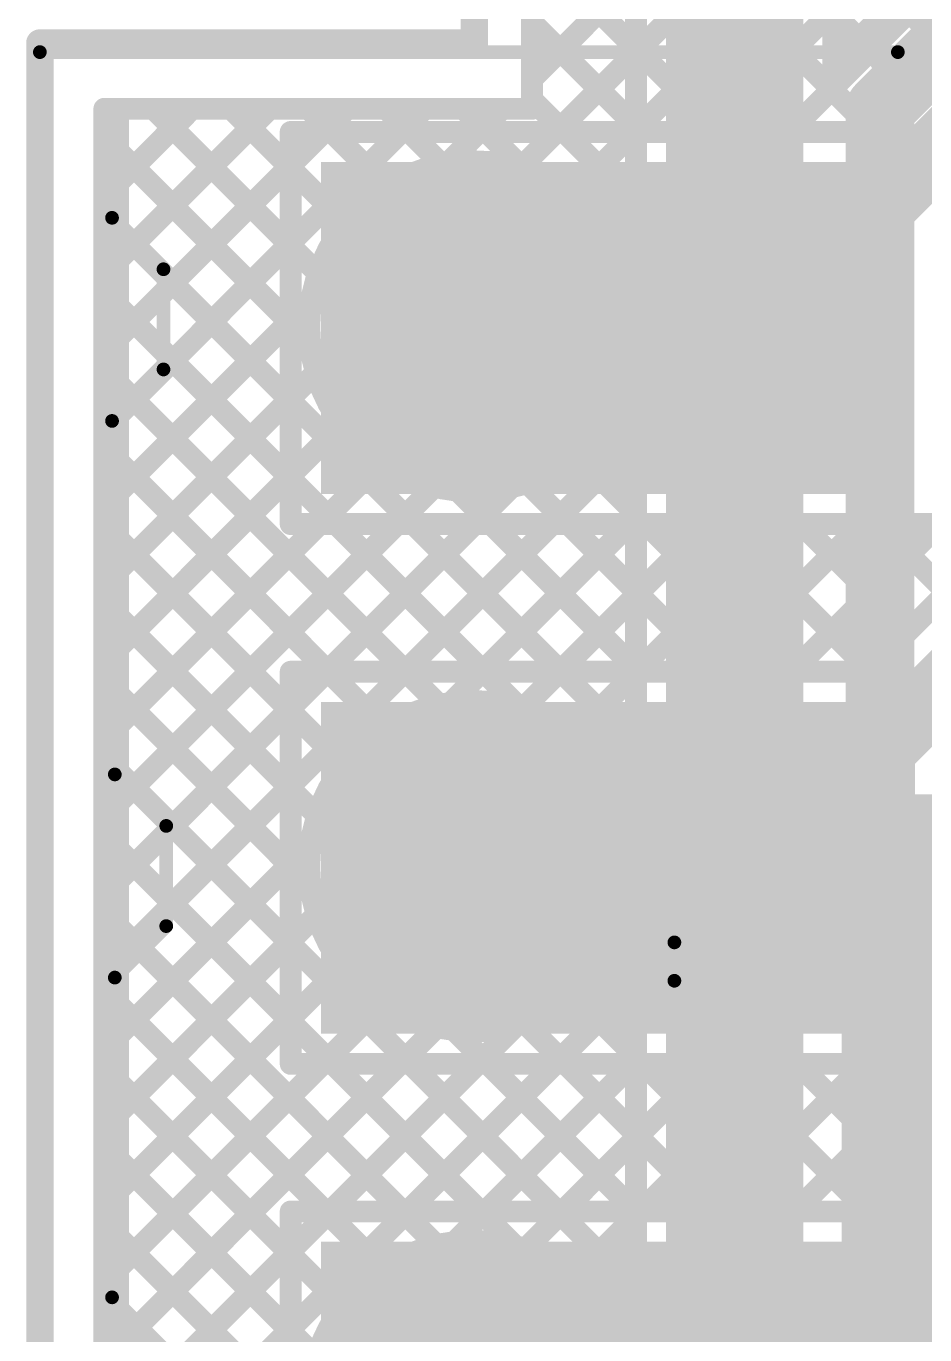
# Model space of a CAD drawing. Header units: millimetres. Extents: x 0.84 to 3.69, y 1.83 to 3.72.
# Drawn here: x 0.8375 to 1.1654, y 2.9399 to 3.4171 of the extents above; entities that cross this region are included whole.
import ezdxf

# ---------------------------------------------------------------- set-up
doc = ezdxf.new("R2010")
doc.units = ezdxf.units.MM
doc.header["$MEASUREMENT"] = 0
for name, color, linetype in [('BottomLayer', 5, 'Continuous'), ('BottomOverlay', 54, 'Continuous'), ('BottomPaste', 16, 'Continuous'), ('BottomSolder', 6, 'Continuous'), ('Mechanical2', 216, 'Continuous'), ('MultiLayer', 9, 'Continuous'), ('PadHoleLayer', 156, 'Continuous'), ('TopLayer', 1, 'Continuous'), ('TopOverlay', 2, 'Continuous'), ('TopSolder', 216, 'Continuous')]:
    doc.layers.add(name, color=color, linetype=linetype)

# ---------------------------------------------------------------- blocks, each defined once
blk = doc.blocks.new('WJ126V_5_0_6P_56')
at = {"layer": 'BottomLayer', "const_width": 0.04921}
for points in [[(-0.51673, 0, 1), (-0.46752, 0, 1)], [(-0.31988, 0, 1), (-0.27067, 0, 1)], [(-0.12303, 0, 1), (-0.07382, 0, 1)]]:
    blk.add_lwpolyline(points, format="xyb", close=True, dxfattribs=at)
at = {"layer": 'BottomSolder', "const_width": 0.05321}
for points in [[(-0.51873, 0, 1), (-0.46552, 0, 1)], [(-0.32188, 0, 1), (-0.26867, 0, 1)], [(-0.12503, 0, 1), (-0.07182, 0, 1)]]:
    blk.add_lwpolyline(points, format="xyb", close=True, dxfattribs=at)
at = {"layer": 'MultiLayer', "const_width": 0.04921}
for points in [[(-0.51673, 0, 1), (-0.46752, 0, 1)], [(-0.31988, 0, 1), (-0.27067, 0, 1)], [(-0.12303, 0, 1), (-0.07382, 0, 1)]]:
    blk.add_lwpolyline(points, format="xyb", close=True, dxfattribs=at)
at = {"layer": 'PadHoleLayer', "const_width": 0.02559}
for points in [[(-0.50492, 0, 1), (-0.47933, 0, 1)], [(-0.30807, 0, 1), (-0.28248, 0, 1)]]:
    blk.add_lwpolyline(points, format="xyb", close=True, dxfattribs=at)
at = {"layer": 'TopLayer', "const_width": 0.04921}
for points in [[(-0.51673, 0, 1), (-0.46752, 0, 1)], [(-0.31988, 0, 1), (-0.27067, 0, 1)], [(-0.12303, 0, 1), (-0.07382, 0, 1)]]:
    blk.add_lwpolyline(points, format="xyb", close=True, dxfattribs=at)
at = {"layer": 'TopOverlay', "const_width": 0.005}
for points in [[(-0.59217, 0.15454), (0, 0.15454)], [(-0.59217, -0.15854), (-0.59217, 0.15454)], [(-0.53175, -0.1322), (-0.51298, -0.11343)], [(-0.47644, -0.11343), (-0.51298, -0.11343)], [(-0.45767, -0.1322), (-0.47644, -0.11343)], [(-0.32875, -0.1312), (-0.30998, -0.11243)], [(-0.27344, -0.11243), (-0.30998, -0.11243)], [(-0.25467, -0.1312), (-0.27344, -0.11243)], [(-0.13805, -0.1322), (-0.11928, -0.11343)], [(-0.59217, -0.15854), (0, -0.15854)]]:
    blk.add_lwpolyline(points, dxfattribs=at)
at = {"layer": 'TopOverlay', "const_width": 0.0025}
for points in [[(-0.59342, 0.15454, 1), (-0.59092, 0.15454, 1)], [(-0.59342, 0.15454, 1), (-0.59092, 0.15454, 1)], [(-0.51423, -0.11343, 1), (-0.51173, -0.11343, 1)], [(-0.51423, -0.11343, 1), (-0.51173, -0.11343, 1)], [(-0.47769, -0.11343, 1), (-0.47519, -0.11343, 1)], [(-0.47769, -0.11343, 1), (-0.47519, -0.11343, 1)], [(-0.31123, -0.11243, 1), (-0.30873, -0.11243, 1)], [(-0.31123, -0.11243, 1), (-0.30873, -0.11243, 1)], [(-0.27469, -0.11243, 1), (-0.27219, -0.11243, 1)], [(-0.27469, -0.11243, 1), (-0.27219, -0.11243, 1)], [(-0.33, -0.1312, 1), (-0.3275, -0.1312, 1)], [(-0.25592, -0.1312, 1), (-0.25342, -0.1312, 1)], [(-0.533, -0.1322, 1), (-0.5305, -0.1322, 1)], [(-0.45892, -0.1322, 1), (-0.45642, -0.1322, 1)], [(-0.1393, -0.1322, 1), (-0.1368, -0.1322, 1)], [(-0.59342, -0.15854, 1), (-0.59092, -0.15854, 1)], [(-0.59342, -0.15854, 1), (-0.59092, -0.15854, 1)]]:
    blk.add_lwpolyline(points, format="xyb", close=True, dxfattribs=at)
at = {"layer": 'TopSolder', "const_width": 0.05321}
for points in [[(-0.51873, 0, 1), (-0.46552, 0, 1)], [(-0.32188, 0, 1), (-0.26867, 0, 1)], [(-0.12503, 0, 1), (-0.07182, 0, 1)]]:
    blk.add_lwpolyline(points, format="xyb", close=True, dxfattribs=at)
blk = doc.blocks.new('VS_12CWQ06FNTR_M3_B_59')
at = {"layer": 'BottomLayer'}
for points in [[(-0.1237, 0.11545), (-0.0637, 0.11545), (-0.1237, 0.20522), (-0.0637, 0.20522)], [(0.0637, 0.11545), (0.1237, 0.11545), (0.0637, 0.20522), (0.1237, 0.20522)], [(-0.13661, -0.28297), (0.12874, -0.28297), (-0.13661, -0.0377), (0.12874, -0.0377)]]:
    blk.add_solid(points, dxfattribs=at)
at = {"layer": 'BottomOverlay'}
for points, const_width in [([(-0.13, 0.198, 1), (-0.144, 0.198, 1)], 0.005), ([(-0.14525, 0.198, 1), (-0.14275, 0.198, 1)], 0.0025), ([(-0.13125, 0.198, 1), (-0.12875, 0.198, 1)], 0.0025), ([(-0.13517, 0.055, 1), (-0.13017, 0.055, 1)], 0.005), ([(-0.13517, 0.055, 1), (-0.13017, 0.055, 1)], 0.005), ([(-0.1155, 0.055, 1), (-0.1105, 0.055, 1)], 0.005), ([(0.10226, 0.055, 1), (0.10476, 0.055, 1)], 0.0025), ([(0.12356, 0.055, 1), (0.12606, 0.055, 1)], 0.0025), ([(0.12356, 0.055, 1), (0.12606, 0.055, 1)], 0.0025), ([(-0.13517, -0.02874, 1), (-0.13017, -0.02874, 1)], 0.005), ([(0.12356, -0.03112, 1), (0.12606, -0.03112, 1)], 0.0025)]:
    blk.add_lwpolyline(points, format="xyb", close=True, dxfattribs=dict(at, const_width=const_width))
for points, const_width in [([(-0.13267, 0.055), (-0.13267, -0.02874)], 0.01), ([(-0.13267, 0.055), (-0.113, 0.055)], 0.01), ([(0.10351, 0.055), (0.12481, 0.055)], 0.005), ([(0.12481, 0.055), (0.12481, -0.03112)], 0.005)]:
    blk.add_lwpolyline(points, dxfattribs=dict(at, const_width=const_width))
at = {"layer": 'BottomPaste'}
for points in [[(-0.1237, 0.11545), (-0.0637, 0.11545), (-0.1237, 0.20522), (-0.0637, 0.20522)], [(0.0637, 0.11545), (0.1237, 0.11545), (0.0637, 0.20522), (0.1237, 0.20522)], [(-0.13661, -0.28297), (0.12874, -0.28297), (-0.13661, -0.0377), (0.12874, -0.0377)]]:
    blk.add_solid(points, dxfattribs=at)
at = {"layer": 'BottomSolder'}
for points in [[(-0.1277, 0.11145), (-0.0597, 0.11145), (-0.1277, 0.20922), (-0.0597, 0.20922)], [(0.0597, 0.11145), (0.1277, 0.11145), (0.0597, 0.20922), (0.1277, 0.20922)], [(-0.14061, -0.28697), (0.13274, -0.28697), (-0.14061, -0.0337), (0.13274, -0.0337)]]:
    blk.add_solid(points, dxfattribs=at)
blk = doc.blocks.new('VS_12CWQ06FNTR_M3_B_60')
at = {"layer": 'BottomLayer'}
for points in [[(-0.1237, 0.11545), (-0.0637, 0.11545), (-0.1237, 0.20522), (-0.0637, 0.20522)], [(0.0637, 0.11545), (0.1237, 0.11545), (0.0637, 0.20522), (0.1237, 0.20522)], [(-0.13661, -0.28297), (0.12874, -0.28297), (-0.13661, -0.0377), (0.12874, -0.0377)]]:
    blk.add_solid(points, dxfattribs=at)
at = {"layer": 'BottomOverlay'}
for points, const_width in [([(-0.13, 0.198, 1), (-0.144, 0.198, 1)], 0.005), ([(-0.14525, 0.198, 1), (-0.14275, 0.198, 1)], 0.0025), ([(-0.13125, 0.198, 1), (-0.12875, 0.198, 1)], 0.0025), ([(-0.13517, 0.055, 1), (-0.13017, 0.055, 1)], 0.005), ([(-0.13517, 0.055, 1), (-0.13017, 0.055, 1)], 0.005), ([(-0.1155, 0.055, 1), (-0.1105, 0.055, 1)], 0.005), ([(0.10226, 0.055, 1), (0.10476, 0.055, 1)], 0.0025), ([(0.12356, 0.055, 1), (0.12606, 0.055, 1)], 0.0025), ([(0.12356, 0.055, 1), (0.12606, 0.055, 1)], 0.0025), ([(-0.13517, -0.02874, 1), (-0.13017, -0.02874, 1)], 0.005), ([(0.12356, -0.03112, 1), (0.12606, -0.03112, 1)], 0.0025)]:
    blk.add_lwpolyline(points, format="xyb", close=True, dxfattribs=dict(at, const_width=const_width))
for points, const_width in [([(-0.13267, 0.055), (-0.13267, -0.02874)], 0.01), ([(-0.13267, 0.055), (-0.113, 0.055)], 0.01), ([(0.10351, 0.055), (0.12481, 0.055)], 0.005), ([(0.12481, 0.055), (0.12481, -0.03112)], 0.005)]:
    blk.add_lwpolyline(points, dxfattribs=dict(at, const_width=const_width))
at = {"layer": 'BottomPaste'}
for points in [[(-0.1237, 0.11545), (-0.0637, 0.11545), (-0.1237, 0.20522), (-0.0637, 0.20522)], [(0.0637, 0.11545), (0.1237, 0.11545), (0.0637, 0.20522), (0.1237, 0.20522)], [(-0.13661, -0.28297), (0.12874, -0.28297), (-0.13661, -0.0377), (0.12874, -0.0377)]]:
    blk.add_solid(points, dxfattribs=at)
at = {"layer": 'BottomSolder'}
for points in [[(-0.1277, 0.11145), (-0.0597, 0.11145), (-0.1277, 0.20922), (-0.0597, 0.20922)], [(0.0597, 0.11145), (0.1277, 0.11145), (0.0597, 0.20922), (0.1277, 0.20922)], [(-0.14061, -0.28697), (0.13274, -0.28697), (-0.14061, -0.0337), (0.13274, -0.0337)]]:
    blk.add_solid(points, dxfattribs=at)

msp = doc.modelspace()

# ---------------------------------------------------------------- linework, layer by layer
at = {"layer": 'BottomLayer'}
for points, const_width in [([(1.11581, 3.37855), (1.31726, 3.58)], 0.008), ([(1.14332, 3.37855), (1.25137, 3.4866)], 0.008), ([(1.10563, 3.30763), (1.268, 3.47)], 0.025), ([(1.022, 3.387), (1.022, 3.45565)], 0.008), ([(1.022, 3.44692), (1.09037, 3.37855)], 0.008), ([(1.1482, 3.43385), (1.17341, 3.40864)], 0.008), ([(1.022, 3.39788), (1.05089, 3.42677)], 0.008), ([(1.03096, 3.37855), (1.07551, 3.4231)], 0.008), ([(1.05924, 3.37855), (1.10379, 3.4231)], 0.008), ([(1.0741, 3.4231), (1.11865, 3.37855)], 0.008), ([(1.08752, 3.37855), (1.13207, 3.4231)], 0.008), ([(1.10238, 3.4231), (1.14513, 3.38036)], 0.008), ([(1.13067, 3.4231), (1.15927, 3.3945)], 0.008), ([(1.022, 3.41863), (1.06208, 3.37855)], 0.008), ([(1.022, 3.39035), (1.0338, 3.37855)], 0.008), ([(0.866, 3.387), (1.022, 3.387)], 0.008), ([(0.866, 3.3833), (0.8697, 3.387)], 0.008), ([(0.866, 3.32673), (0.92627, 3.387)], 0.008), ([(0.866, 3.35502), (0.89798, 3.387)], 0.008), ([(0.866, 3.387), (0.866, 2.248)], 0.008), ([(0.88393, 3.387), (0.934, 3.33693)], 0.008), ([(0.91221, 3.387), (0.934, 3.36521)], 0.008), ([(0.9405, 3.387), (0.94894, 3.37855)], 0.008), ([(0.9461, 3.37855), (0.95455, 3.387)], 0.008), ([(0.96878, 3.387), (0.97723, 3.37855)], 0.008), ([(0.97439, 3.37855), (0.98284, 3.387)], 0.008), ([(0.99706, 3.387), (1.00551, 3.37855)], 0.008), ([(1.00267, 3.37855), (1.01112, 3.387)], 0.008), ([(0.866, 3.37664), (0.934, 3.30864)], 0.008), ([(0.934, 3.37855), (1.14332, 3.37855)], 0.008), ([(0.934, 3.23555), (0.934, 3.37855)], 0.008), ([(0.866, 3.29845), (0.934, 3.36645)], 0.008), ([(0.866, 3.34836), (0.934, 3.28036)], 0.008), ([(0.866, 3.27016), (0.934, 3.33816)], 0.008), ([(1.001, 3.30763), (1.00193, 3.3067)], 0.05), ([(1.00193, 3.3067), (1.11167, 3.3067)], 0.05), ([(0.866, 3.32007), (0.934, 3.25207)], 0.008), ([(1.001, 3.30763), (1.10563, 3.30763)], 0.025), ([(0.866, 3.24188), (0.934, 3.30988)], 0.008), ([(0.866, 3.29179), (0.97609, 3.1817)], 0.008), ([(0.866, 3.2136), (0.934, 3.2816)], 0.008), ([(0.866, 3.26351), (0.9478, 3.1817)], 0.008), ([(0.866, 3.18531), (0.934, 3.25331)], 0.008), ([(0.866, 3.15703), (0.94452, 3.23555)], 0.008), ([(0.866, 3.12874), (0.97281, 3.23555)], 0.008), ([(0.866, 3.23522), (0.934, 3.16722)], 0.008), ([(0.934, 3.23555), (1.1715, 3.23555)], 0.008), ([(0.94724, 3.1817), (1.00109, 3.23555)], 0.008), ([(0.95052, 3.23555), (1.00437, 3.1817)], 0.008), ([(0.97553, 3.1817), (1.02938, 3.23555)], 0.008), ([(0.97881, 3.23555), (1.03266, 3.1817)], 0.008), ([(1.00381, 3.1817), (1.05766, 3.23555)], 0.008), ([(1.00709, 3.23555), (1.06094, 3.1817)], 0.008), ([(1.03209, 3.1817), (1.08595, 3.23555)], 0.008), ([(1.03538, 3.23555), (1.08923, 3.1817)], 0.008), ([(1.06038, 3.1817), (1.11423, 3.23555)], 0.008), ([(1.06366, 3.23555), (1.11751, 3.1817)], 0.008), ([(1.08866, 3.1817), (1.14251, 3.23555)], 0.008), ([(1.09194, 3.23555), (1.14513, 3.18236)], 0.008), ([(1.11695, 3.1817), (1.1708, 3.23555)], 0.008), ([(1.12023, 3.23555), (1.15927, 3.19651)], 0.008), ([(1.14851, 3.23555), (1.1715, 3.21256)], 0.008), ([(1.14447, 3.1817), (1.1715, 3.20873)], 0.008), ([(0.866, 3.20694), (0.934, 3.13894)], 0.008), ([(1.10678, 3.11078), (1.195, 3.199)], 0.025), ([(0.934, 3.1817), (1.14447, 3.1817)], 0.008), ([(0.934, 3.0387), (0.934, 3.1817)], 0.008), ([(0.866, 3.17865), (0.934, 3.11065)], 0.008), ([(0.866, 3.10046), (0.934, 3.16846)], 0.008), ([(0.866, 3.15037), (0.934, 3.08237)], 0.008), ([(0.866, 3.07217), (0.934, 3.14017)], 0.008), ([(1.001, 3.11078), (1.00952, 3.1193)], 0.05), ([(1.00952, 3.1193), (1.11167, 3.1193)], 0.05), ([(0.866, 3.12208), (0.934, 3.05408)], 0.008), ([(1.001, 3.11078), (1.10678, 3.11078)], 0.025), ([(0.866, 3.04389), (0.934, 3.11189)], 0.008), ([(0.866, 3.0938), (0.97495, 2.98485)], 0.008), ([(0.866, 3.01561), (0.934, 3.08361)], 0.008), ([(0.866, 3.06552), (0.94666, 2.98485)], 0.008), ([(0.866, 2.98732), (0.934, 3.05532)], 0.008), ([(1.1007, 2.9147), (1.234, 3.048)], 0.025), ([(1.13762, 2.98485), (1.2105, 3.05773)], 0.008), ([(0.866, 2.93075), (0.97395, 3.0387)], 0.008), ([(0.866, 2.95904), (0.94566, 3.0387)], 0.008), ([(0.866, 3.03723), (0.934, 2.96923)], 0.008), ([(0.934, 3.0387), (1.17278, 3.0387)], 0.008), ([(0.94838, 2.98485), (1.00223, 3.0387)], 0.008), ([(0.94938, 3.0387), (1.00323, 2.98485)], 0.008), ([(0.97667, 2.98485), (1.03052, 3.0387)], 0.008), ([(0.97767, 3.0387), (1.03152, 2.98485)], 0.008), ([(1.00495, 2.98485), (1.0588, 3.0387)], 0.008), ([(1.00595, 3.0387), (1.0598, 2.98485)], 0.008), ([(1.03323, 2.98485), (1.08709, 3.0387)], 0.008), ([(1.03424, 3.0387), (1.08809, 2.98485)], 0.008), ([(1.06152, 2.98485), (1.11537, 3.0387)], 0.008), ([(1.06252, 3.0387), (1.11637, 2.98485)], 0.008), ([(1.0898, 2.98485), (1.14365, 3.0387)], 0.008), ([(1.0908, 3.0387), (1.14114, 2.98837)], 0.008), ([(1.11809, 2.98485), (1.17194, 3.0387)], 0.008), ([(1.11909, 3.0387), (1.15528, 3.00251)], 0.008), ([(1.14737, 3.0387), (1.16942, 3.01665)], 0.008), ([(0.866, 3.00895), (0.934, 2.94095)], 0.008), ([(0.934, 2.98485), (1.13762, 2.98485)], 0.008), ([(0.934, 2.84185), (0.934, 2.98485)], 0.008), ([(0.866, 2.98066), (0.934, 2.91266)], 0.008), ([(0.866, 2.90247), (0.934, 2.97047)], 0.008), ([(0.866, 2.95238), (0.934, 2.88438)], 0.008), ([(0.866, 2.87418), (0.934, 2.94218)], 0.008)]:
    msp.add_lwpolyline(points, dxfattribs=dict(at, const_width=const_width))
for points, const_width in [([(1.02, 3.41863, 1), (1.024, 3.41863, 1)], 0.004), ([(1.02, 3.39788, 1), (1.024, 3.39788, 1)], 0.004), ([(1.15727, 3.3945, 1), (1.16127, 3.3945, 1)], 0.004), ([(1.02, 3.39035, 1), (1.024, 3.39035, 1)], 0.004), ([(0.864, 3.387, 1), (0.868, 3.387, 1)], 0.004), ([(0.864, 3.387, 1), (0.868, 3.387, 1)], 0.004), ([(0.8677, 3.387, 1), (0.8717, 3.387, 1)], 0.004), ([(0.88193, 3.387, 1), (0.88593, 3.387, 1)], 0.004), ([(0.89598, 3.387, 1), (0.89998, 3.387, 1)], 0.004), ([(0.91021, 3.387, 1), (0.91421, 3.387, 1)], 0.004), ([(0.92427, 3.387, 1), (0.92827, 3.387, 1)], 0.004), ([(0.9385, 3.387, 1), (0.9425, 3.387, 1)], 0.004), ([(0.95255, 3.387, 1), (0.95655, 3.387, 1)], 0.004), ([(0.96678, 3.387, 1), (0.97078, 3.387, 1)], 0.004), ([(0.98084, 3.387, 1), (0.98484, 3.387, 1)], 0.004), ([(0.99506, 3.387, 1), (0.99906, 3.387, 1)], 0.004), ([(1.00912, 3.387, 1), (1.01312, 3.387, 1)], 0.004), ([(1.02, 3.387, 1), (1.024, 3.387, 1)], 0.004), ([(1.02, 3.387, 1), (1.024, 3.387, 1)], 0.004), ([(0.864, 3.3833, 1), (0.868, 3.3833, 1)], 0.004), ([(1.14313, 3.38036, 1), (1.14713, 3.38036, 1)], 0.004), ([(0.864, 3.37664, 1), (0.868, 3.37664, 1)], 0.004), ([(0.932, 3.37855, 1), (0.936, 3.37855, 1)], 0.004), ([(0.932, 3.37855, 1), (0.936, 3.37855, 1)], 0.004), ([(0.9441, 3.37855, 1), (0.9481, 3.37855, 1)], 0.004), ([(0.94694, 3.37855, 1), (0.95094, 3.37855, 1)], 0.004), ([(0.97239, 3.37855, 1), (0.97639, 3.37855, 1)], 0.004), ([(0.97523, 3.37855, 1), (0.97923, 3.37855, 1)], 0.004), ([(1.00067, 3.37855, 1), (1.00467, 3.37855, 1)], 0.004), ([(1.00351, 3.37855, 1), (1.00751, 3.37855, 1)], 0.004), ([(1.02896, 3.37855, 1), (1.03296, 3.37855, 1)], 0.004), ([(1.0318, 3.37855, 1), (1.0358, 3.37855, 1)], 0.004), ([(1.05724, 3.37855, 1), (1.06124, 3.37855, 1)], 0.004), ([(1.06008, 3.37855, 1), (1.06408, 3.37855, 1)], 0.004), ([(1.08552, 3.37855, 1), (1.08952, 3.37855, 1)], 0.004), ([(1.08837, 3.37855, 1), (1.09237, 3.37855, 1)], 0.004), ([(1.11381, 3.37855, 1), (1.11781, 3.37855, 1)], 0.004), ([(1.11665, 3.37855, 1), (1.12065, 3.37855, 1)], 0.004), ([(1.14132, 3.37855, 1), (1.14532, 3.37855, 1)], 0.004), ([(1.14132, 3.37855, 1), (1.14532, 3.37855, 1)], 0.004), ([(0.932, 3.36645, 1), (0.936, 3.36645, 1)], 0.004), ([(0.932, 3.36521, 1), (0.936, 3.36521, 1)], 0.004), ([(0.864, 3.35502, 1), (0.868, 3.35502, 1)], 0.004), ([(0.864, 3.34836, 1), (0.868, 3.34836, 1)], 0.004), ([(0.932, 3.33816, 1), (0.936, 3.33816, 1)], 0.004), ([(0.932, 3.33693, 1), (0.936, 3.33693, 1)], 0.004), ([(0.9885, 3.30763, 1), (1.0135, 3.30763, 1)], 0.025), ([(0.98943, 3.3067, 1), (1.01443, 3.3067, 1)], 0.025), ([(0.98943, 3.3067, 1), (1.01443, 3.3067, 1)], 0.025), ([(1.09917, 3.3067, 1), (1.12417, 3.3067, 1)], 0.025), ([(0.864, 3.32673, 1), (0.868, 3.32673, 1)], 0.004), ([(0.864, 3.32007, 1), (0.868, 3.32007, 1)], 0.004), ([(0.99475, 3.30763, 1), (1.00725, 3.30763, 1)], 0.0125), ([(1.09938, 3.30763, 1), (1.11188, 3.30763, 1)], 0.0125), ([(1.09938, 3.30763, 1), (1.11188, 3.30763, 1)], 0.0125), ([(0.932, 3.30988, 1), (0.936, 3.30988, 1)], 0.004), ([(0.932, 3.30864, 1), (0.936, 3.30864, 1)], 0.004), ([(0.864, 3.29845, 1), (0.868, 3.29845, 1)], 0.004), ([(0.864, 3.29179, 1), (0.868, 3.29179, 1)], 0.004), ([(0.932, 3.2816, 1), (0.936, 3.2816, 1)], 0.004), ([(0.932, 3.28036, 1), (0.936, 3.28036, 1)], 0.004), ([(0.864, 3.27016, 1), (0.868, 3.27016, 1)], 0.004), ([(0.864, 3.26351, 1), (0.868, 3.26351, 1)], 0.004), ([(0.932, 3.25331, 1), (0.936, 3.25331, 1)], 0.004), ([(0.932, 3.25207, 1), (0.936, 3.25207, 1)], 0.004), ([(0.864, 3.24188, 1), (0.868, 3.24188, 1)], 0.004), ([(0.864, 3.23522, 1), (0.868, 3.23522, 1)], 0.004), ([(0.932, 3.23555, 1), (0.936, 3.23555, 1)], 0.004), ([(0.932, 3.23555, 1), (0.936, 3.23555, 1)], 0.004), ([(0.94252, 3.23555, 1), (0.94652, 3.23555, 1)], 0.004), ([(0.94852, 3.23555, 1), (0.95252, 3.23555, 1)], 0.004), ([(0.97081, 3.23555, 1), (0.97481, 3.23555, 1)], 0.004), ([(0.97681, 3.23555, 1), (0.98081, 3.23555, 1)], 0.004), ([(0.99909, 3.23555, 1), (1.00309, 3.23555, 1)], 0.004), ([(1.00509, 3.23555, 1), (1.00909, 3.23555, 1)], 0.004), ([(1.02738, 3.23555, 1), (1.03138, 3.23555, 1)], 0.004), ([(1.03338, 3.23555, 1), (1.03738, 3.23555, 1)], 0.004), ([(1.05566, 3.23555, 1), (1.05966, 3.23555, 1)], 0.004), ([(1.06166, 3.23555, 1), (1.06566, 3.23555, 1)], 0.004), ([(1.08395, 3.23555, 1), (1.08795, 3.23555, 1)], 0.004), ([(1.08994, 3.23555, 1), (1.09394, 3.23555, 1)], 0.004), ([(1.11223, 3.23555, 1), (1.11623, 3.23555, 1)], 0.004), ([(1.11823, 3.23555, 1), (1.12223, 3.23555, 1)], 0.004), ([(1.14051, 3.23555, 1), (1.14451, 3.23555, 1)], 0.004), ([(1.14651, 3.23555, 1), (1.15051, 3.23555, 1)], 0.004), ([(0.864, 3.2136, 1), (0.868, 3.2136, 1)], 0.004), ([(0.864, 3.20694, 1), (0.868, 3.20694, 1)], 0.004), ([(1.15727, 3.19651, 1), (1.16127, 3.19651, 1)], 0.004), ([(0.864, 3.18531, 1), (0.868, 3.18531, 1)], 0.004), ([(0.932, 3.1817, 1), (0.936, 3.1817, 1)], 0.004), ([(0.932, 3.1817, 1), (0.936, 3.1817, 1)], 0.004), ([(0.94524, 3.1817, 1), (0.94924, 3.1817, 1)], 0.004), ([(0.9458, 3.1817, 1), (0.9498, 3.1817, 1)], 0.004), ([(0.97353, 3.1817, 1), (0.97753, 3.1817, 1)], 0.004), ([(0.97409, 3.1817, 1), (0.97809, 3.1817, 1)], 0.004), ([(1.00181, 3.1817, 1), (1.00581, 3.1817, 1)], 0.004), ([(1.00237, 3.1817, 1), (1.00637, 3.1817, 1)], 0.004), ([(1.03009, 3.1817, 1), (1.03409, 3.1817, 1)], 0.004), ([(1.03066, 3.1817, 1), (1.03466, 3.1817, 1)], 0.004), ([(1.05838, 3.1817, 1), (1.06238, 3.1817, 1)], 0.004), ([(1.05894, 3.1817, 1), (1.06294, 3.1817, 1)], 0.004), ([(1.08666, 3.1817, 1), (1.09066, 3.1817, 1)], 0.004), ([(1.08723, 3.1817, 1), (1.09123, 3.1817, 1)], 0.004), ([(1.11495, 3.1817, 1), (1.11895, 3.1817, 1)], 0.004), ([(1.11551, 3.1817, 1), (1.11951, 3.1817, 1)], 0.004), ([(1.14247, 3.1817, 1), (1.14647, 3.1817, 1)], 0.004), ([(1.14247, 3.1817, 1), (1.14647, 3.1817, 1)], 0.004), ([(1.14313, 3.18236, 1), (1.14713, 3.18236, 1)], 0.004), ([(0.864, 3.17865, 1), (0.868, 3.17865, 1)], 0.004), ([(0.932, 3.16846, 1), (0.936, 3.16846, 1)], 0.004), ([(0.932, 3.16722, 1), (0.936, 3.16722, 1)], 0.004), ([(0.864, 3.15703, 1), (0.868, 3.15703, 1)], 0.004), ([(0.864, 3.15037, 1), (0.868, 3.15037, 1)], 0.004), ([(0.932, 3.14017, 1), (0.936, 3.14017, 1)], 0.004), ([(0.932, 3.13894, 1), (0.936, 3.13894, 1)], 0.004), ([(0.99702, 3.1193, 1), (1.02202, 3.1193, 1)], 0.025), ([(0.99702, 3.1193, 1), (1.02202, 3.1193, 1)], 0.025), ([(1.09917, 3.1193, 1), (1.12417, 3.1193, 1)], 0.025), ([(0.9885, 3.11078, 1), (1.0135, 3.11078, 1)], 0.025), ([(0.864, 3.12874, 1), (0.868, 3.12874, 1)], 0.004), ([(0.864, 3.12208, 1), (0.868, 3.12208, 1)], 0.004), ([(0.99475, 3.11078, 1), (1.00725, 3.11078, 1)], 0.0125), ([(1.10053, 3.11078, 1), (1.11303, 3.11078, 1)], 0.0125), ([(1.10053, 3.11078, 1), (1.11303, 3.11078, 1)], 0.0125), ([(0.932, 3.11189, 1), (0.936, 3.11189, 1)], 0.004), ([(0.932, 3.11065, 1), (0.936, 3.11065, 1)], 0.004), ([(0.864, 3.10046, 1), (0.868, 3.10046, 1)], 0.004), ([(0.864, 3.0938, 1), (0.868, 3.0938, 1)], 0.004), ([(0.932, 3.08361, 1), (0.936, 3.08361, 1)], 0.004), ([(0.932, 3.08237, 1), (0.936, 3.08237, 1)], 0.004), ([(0.864, 3.07217, 1), (0.868, 3.07217, 1)], 0.004), ([(0.864, 3.06552, 1), (0.868, 3.06552, 1)], 0.004), ([(0.932, 3.05532, 1), (0.936, 3.05532, 1)], 0.004), ([(0.932, 3.05408, 1), (0.936, 3.05408, 1)], 0.004), ([(0.864, 3.04389, 1), (0.868, 3.04389, 1)], 0.004), ([(0.864, 3.03723, 1), (0.868, 3.03723, 1)], 0.004), ([(0.932, 3.0387, 1), (0.936, 3.0387, 1)], 0.004), ([(0.932, 3.0387, 1), (0.936, 3.0387, 1)], 0.004), ([(0.94366, 3.0387, 1), (0.94766, 3.0387, 1)], 0.004), ([(0.94738, 3.0387, 1), (0.95138, 3.0387, 1)], 0.004), ([(0.97195, 3.0387, 1), (0.97595, 3.0387, 1)], 0.004), ([(0.97567, 3.0387, 1), (0.97967, 3.0387, 1)], 0.004), ([(1.00023, 3.0387, 1), (1.00423, 3.0387, 1)], 0.004), ([(1.00395, 3.0387, 1), (1.00795, 3.0387, 1)], 0.004), ([(1.02852, 3.0387, 1), (1.03252, 3.0387, 1)], 0.004), ([(1.03224, 3.0387, 1), (1.03624, 3.0387, 1)], 0.004), ([(1.0568, 3.0387, 1), (1.0608, 3.0387, 1)], 0.004), ([(1.06052, 3.0387, 1), (1.06452, 3.0387, 1)], 0.004), ([(1.08509, 3.0387, 1), (1.08909, 3.0387, 1)], 0.004), ([(1.0888, 3.0387, 1), (1.0928, 3.0387, 1)], 0.004), ([(1.11337, 3.0387, 1), (1.11737, 3.0387, 1)], 0.004), ([(1.11709, 3.0387, 1), (1.12109, 3.0387, 1)], 0.004), ([(1.14165, 3.0387, 1), (1.14565, 3.0387, 1)], 0.004), ([(1.14537, 3.0387, 1), (1.14937, 3.0387, 1)], 0.004), ([(0.864, 3.01561, 1), (0.868, 3.01561, 1)], 0.004), ([(0.864, 3.00895, 1), (0.868, 3.00895, 1)], 0.004), ([(1.15328, 3.00251, 1), (1.15728, 3.00251, 1)], 0.004), ([(0.864, 2.98732, 1), (0.868, 2.98732, 1)], 0.004), ([(0.932, 2.98485, 1), (0.936, 2.98485, 1)], 0.004), ([(0.932, 2.98485, 1), (0.936, 2.98485, 1)], 0.004), ([(0.94466, 2.98485, 1), (0.94866, 2.98485, 1)], 0.004), ([(0.94638, 2.98485, 1), (0.95038, 2.98485, 1)], 0.004), ([(0.97295, 2.98485, 1), (0.97695, 2.98485, 1)], 0.004), ([(0.97467, 2.98485, 1), (0.97867, 2.98485, 1)], 0.004), ([(1.00123, 2.98485, 1), (1.00523, 2.98485, 1)], 0.004), ([(1.00295, 2.98485, 1), (1.00695, 2.98485, 1)], 0.004), ([(1.02952, 2.98485, 1), (1.03352, 2.98485, 1)], 0.004), ([(1.03123, 2.98485, 1), (1.03523, 2.98485, 1)], 0.004), ([(1.0578, 2.98485, 1), (1.0618, 2.98485, 1)], 0.004), ([(1.05952, 2.98485, 1), (1.06352, 2.98485, 1)], 0.004), ([(1.08609, 2.98485, 1), (1.09009, 2.98485, 1)], 0.004), ([(1.0878, 2.98485, 1), (1.0918, 2.98485, 1)], 0.004), ([(1.11437, 2.98485, 1), (1.11837, 2.98485, 1)], 0.004), ([(1.11609, 2.98485, 1), (1.12009, 2.98485, 1)], 0.004), ([(1.13562, 2.98485, 1), (1.13962, 2.98485, 1)], 0.004), ([(1.13562, 2.98485, 1), (1.13962, 2.98485, 1)], 0.004), ([(1.13914, 2.98837, 1), (1.14314, 2.98837, 1)], 0.004), ([(0.864, 2.98066, 1), (0.868, 2.98066, 1)], 0.004), ([(0.932, 2.97047, 1), (0.936, 2.97047, 1)], 0.004), ([(0.932, 2.96923, 1), (0.936, 2.96923, 1)], 0.004), ([(0.864, 2.95904, 1), (0.868, 2.95904, 1)], 0.004), ([(0.864, 2.95238, 1), (0.868, 2.95238, 1)], 0.004), ([(0.932, 2.94218, 1), (0.936, 2.94218, 1)], 0.004), ([(0.932, 2.94095, 1), (0.936, 2.94095, 1)], 0.004)]:
    msp.add_lwpolyline(points, format="xyb", close=True, dxfattribs=dict(at, const_width=const_width))
for points in [[(0.945, 3.24655), (1.161, 3.24655), (0.945, 3.36755), (1.161, 3.36755)], [(0.945, 3.0497), (1.16178, 3.0497), (0.945, 3.1707), (1.16178, 3.1707)], [(0.945, 2.85285), (1.161, 2.85285), (0.945, 2.97385), (1.161, 2.97385)]]:
    msp.add_solid(points, dxfattribs=at)
at = {"layer": 'Mechanical2', "const_width": 0.01}
for points in [[(1.001, 3.411), (1.001, 3.607)], [(0.84246, 3.411), (1.001, 3.411)], [(0.84246, 3.411), (0.84246, 2.22)]]:
    msp.add_lwpolyline(points, dxfattribs=at)
at = {"layer": 'Mechanical2', "const_width": 0.005}
for points in [[(0.83996, 3.411, 1), (0.84496, 3.411, 1)], [(0.83996, 3.411, 1), (0.84496, 3.411, 1)], [(0.9985, 3.411, 1), (1.0035, 3.411, 1)], [(0.9985, 3.411, 1), (1.0035, 3.411, 1)]]:
    msp.add_lwpolyline(points, format="xyb", close=True, dxfattribs=at)
at = {"layer": 'TopLayer'}
for points, const_width in [([(1.096, 2.577), (1.096, 3.506)], 0.05), ([(1.022, 3.387), (1.022, 3.45565)], 0.008), ([(1.022, 3.44692), (1.06, 3.40892)], 0.008), ([(1.1324, 3.40363), (1.16137, 3.4326)], 0.008), ([(1.022, 3.39788), (1.05089, 3.42677)], 0.008), ([(1.06, 3.31965), (1.06, 3.4231)], 0.008), ([(1.132, 3.40322), (1.132, 3.4231)], 0.008), ([(1.149, 3.387), (1.178, 3.416)], 0.025), ([(1.022, 3.41863), (1.06, 3.38063)], 0.008), ([(1.132, 3.42177), (1.14127, 3.4125)], 0.008), ([(1.01784, 3.36544), (1.06, 3.4076)], 0.008), ([(1.149, 3.041), (1.149, 3.387)], 0.025), ([(1.022, 3.39035), (1.06, 3.35235)], 0.008), ([(0.871, 3.387), (1.022, 3.387)], 0.008), ([(0.871, 3.36002), (0.89798, 3.387)], 0.008), ([(0.871, 3.33173), (0.92627, 3.387)], 0.008), ([(0.871, 3.30345), (0.95455, 3.387)], 0.008), ([(0.871, 3.27516), (0.98284, 3.387)], 0.008), ([(0.871, 2.248), (0.871, 3.387)], 0.008), ([(0.88393, 3.387), (0.94397, 3.32695)], 0.008), ([(0.91221, 3.387), (0.95398, 3.34523)], 0.008), ([(0.9405, 3.387), (0.96892, 3.35858)], 0.008), ([(0.96878, 3.387), (0.98912, 3.36666)], 0.008), ([(0.99115, 3.36703), (1.01112, 3.387)], 0.008), ([(0.99706, 3.387), (1.01897, 3.3651)], 0.008), ([(1.03676, 3.35607), (1.06, 3.37931)], 0.008), ([(0.871, 3.37164), (0.9411, 3.30155)], 0.008), ([(1.05066, 3.34168), (1.06, 3.35103)], 0.008), ([(0.871, 3.34336), (1.06, 3.15436)], 0.008), ([(0.871, 3.24688), (0.9416, 3.31748)], 0.008), ([(0.871, 3.31507), (1.01735, 3.16873)], 0.008), ([(1.06, 3.1228), (1.06, 3.2956)], 0.008), ([(0.871, 3.2186), (0.94319, 3.29079)], 0.008), ([(0.871, 3.28679), (0.98818, 3.16961)], 0.008), ([(1.05195, 3.27554), (1.06, 3.2675)], 0.008), ([(0.871, 3.19031), (0.95256, 3.27187)], 0.008), ([(0.871, 3.07717), (1.06, 3.26617)], 0.008), ([(1.03861, 3.2606), (1.06, 3.23921)], 0.008), ([(0.871, 3.25851), (0.96822, 3.16128)], 0.008), ([(0.871, 3.16203), (0.96694, 3.25797)], 0.008), ([(0.871, 3.13374), (0.98645, 3.2492)], 0.008), ([(0.871, 3.10546), (1.01448, 3.24894)], 0.008), ([(0.99492, 3.24772), (1.06, 3.18264)], 0.008), ([(1.02033, 3.2506), (1.06, 3.21093)], 0.008), ([(0.99249, 3.17038), (1.06, 3.23789)], 0.008), ([(0.871, 3.23022), (0.95347, 3.14775)], 0.008), ([(1.01872, 3.16832), (1.06, 3.20961)], 0.008), ([(0.871, 3.20194), (0.94369, 3.12925)], 0.008), ([(1.03741, 3.15873), (1.06, 3.18132)], 0.008), ([(0.871, 3.17365), (0.94124, 3.10341)], 0.008), ([(1.05112, 3.14415), (1.06, 3.15304)], 0.008), ([(0.871, 3.14537), (1.06, 2.95637)], 0.008), ([(0.871, 3.04889), (0.94139, 3.11928)], 0.008), ([(0.871, 3.11708), (1.01579, 2.97229)], 0.008), ([(1.06, 2.92595), (1.06, 3.09875)], 0.008), ([(0.871, 3.02061), (0.94345, 3.09306)], 0.008), ([(0.871, 3.0888), (0.98725, 2.97255)], 0.008), ([(0.871, 2.99232), (0.95304, 3.07436)], 0.008), ([(1.05151, 3.078), (1.06, 3.0695)], 0.008), ([(0.871, 2.87918), (1.06, 3.06818)], 0.008), ([(0.871, 2.96404), (0.96762, 3.06066)], 0.008), ([(0.871, 3.06052), (0.96753, 2.96398)], 0.008), ([(1.03797, 3.06325), (1.06, 3.04122)], 0.008), ([(0.871, 2.90747), (1.01599, 3.05246)], 0.008), ([(0.871, 2.93575), (0.98737, 3.05213)], 0.008), ([(0.99364, 3.05101), (1.06, 2.98465)], 0.008), ([(1.01947, 3.05347), (1.06, 3.01294)], 0.008), ([(0.99381, 2.97371), (1.06, 3.0399)], 0.008), ([(0.871, 3.03223), (0.95298, 2.95025)], 0.008), ([(1.01958, 2.9712), (1.06, 3.01162)], 0.008), ([(0.871, 3.00395), (0.94342, 2.93153)], 0.008), ([(1.03805, 2.96139), (1.06, 2.98333)], 0.008), ([(0.871, 2.97566), (0.94142, 2.90525)], 0.008), ([(1.05157, 2.94661), (1.06, 2.95505)], 0.008), ([(0.871, 2.94738), (1.06, 2.75838)], 0.008)]:
    msp.add_lwpolyline(points, dxfattribs=dict(at, const_width=const_width))
for points, const_width in [([(1.02, 3.41863, 1), (1.024, 3.41863, 1)], 0.004), ([(1.058, 3.40892, 1), (1.062, 3.40892, 1)], 0.004), ([(1.13927, 3.4125, 1), (1.14327, 3.4125, 1)], 0.004), ([(1.058, 3.4076, 1), (1.062, 3.4076, 1)], 0.004), ([(1.1304, 3.40363, 1), (1.1344, 3.40363, 1)], 0.004), ([(1.13, 3.40322, 1), (1.134, 3.40322, 1)], 0.004), ([(1.02, 3.39788, 1), (1.024, 3.39788, 1)], 0.004), ([(1.14275, 3.387, 1), (1.15525, 3.387, 1)], 0.0125), ([(1.14275, 3.387, 1), (1.15525, 3.387, 1)], 0.0125), ([(1.02, 3.39035, 1), (1.024, 3.39035, 1)], 0.004), ([(0.869, 3.387, 1), (0.873, 3.387, 1)], 0.004), ([(0.869, 3.387, 1), (0.873, 3.387, 1)], 0.004), ([(0.88193, 3.387, 1), (0.88593, 3.387, 1)], 0.004), ([(0.89598, 3.387, 1), (0.89998, 3.387, 1)], 0.004), ([(0.91021, 3.387, 1), (0.91421, 3.387, 1)], 0.004), ([(0.92427, 3.387, 1), (0.92827, 3.387, 1)], 0.004), ([(0.9385, 3.387, 1), (0.9425, 3.387, 1)], 0.004), ([(0.95255, 3.387, 1), (0.95655, 3.387, 1)], 0.004), ([(0.96678, 3.387, 1), (0.97078, 3.387, 1)], 0.004), ([(0.98084, 3.387, 1), (0.98484, 3.387, 1)], 0.004), ([(0.99506, 3.387, 1), (0.99906, 3.387, 1)], 0.004), ([(1.00912, 3.387, 1), (1.01312, 3.387, 1)], 0.004), ([(1.02, 3.387, 1), (1.024, 3.387, 1)], 0.004), ([(1.02, 3.387, 1), (1.024, 3.387, 1)], 0.004), ([(1.058, 3.38063, 1), (1.062, 3.38063, 1)], 0.004), ([(1.058, 3.37931, 1), (1.062, 3.37931, 1)], 0.004), ([(0.869, 3.37164, 1), (0.873, 3.37164, 1)], 0.004), ([(0.98712, 3.36666, 1), (0.99112, 3.36666, 1)], 0.004), ([(0.98915, 3.36703, 1), (0.99315, 3.36703, 1)], 0.004), ([(1.01584, 3.36544, 1), (1.01984, 3.36544, 1)], 0.004), ([(1.01697, 3.3651, 1), (1.02097, 3.3651, 1)], 0.004), ([(0.869, 3.36002, 1), (0.873, 3.36002, 1)], 0.004), ([(0.96692, 3.35858, 1), (0.97092, 3.35858, 1)], 0.004), ([(1.03476, 3.35607, 1), (1.03876, 3.35607, 1)], 0.004), ([(1.058, 3.35235, 1), (1.062, 3.35235, 1)], 0.004), ([(1.058, 3.35103, 1), (1.062, 3.35103, 1)], 0.004), ([(0.869, 3.34336, 1), (0.873, 3.34336, 1)], 0.004), ([(0.95198, 3.34523, 1), (0.95598, 3.34523, 1)], 0.004), ([(1.04866, 3.34168, 1), (1.05266, 3.34168, 1)], 0.004), ([(0.869, 3.33173, 1), (0.873, 3.33173, 1)], 0.004), ([(0.94197, 3.32695, 1), (0.94597, 3.32695, 1)], 0.004), ([(1.058, 3.31965, 1), (1.062, 3.31965, 1)], 0.004), ([(1.058, 3.31965, 1), (1.062, 3.31965, 1)], 0.004), ([(0.869, 3.31507, 1), (0.873, 3.31507, 1)], 0.004), ([(0.9396, 3.31748, 1), (0.9436, 3.31748, 1)], 0.004), ([(0.869, 3.30345, 1), (0.873, 3.30345, 1)], 0.004), ([(0.9391, 3.30155, 1), (0.9431, 3.30155, 1)], 0.004), ([(1.058, 3.2956, 1), (1.062, 3.2956, 1)], 0.004), ([(1.058, 3.2956, 1), (1.062, 3.2956, 1)], 0.004), ([(0.94119, 3.29079, 1), (0.94519, 3.29079, 1)], 0.004), ([(0.869, 3.28679, 1), (0.873, 3.28679, 1)], 0.004), ([(0.869, 3.27516, 1), (0.873, 3.27516, 1)], 0.004), ([(1.04995, 3.27554, 1), (1.05395, 3.27554, 1)], 0.004), ([(0.95056, 3.27187, 1), (0.95456, 3.27187, 1)], 0.004), ([(1.058, 3.2675, 1), (1.062, 3.2675, 1)], 0.004), ([(1.058, 3.26617, 1), (1.062, 3.26617, 1)], 0.004), ([(1.03661, 3.2606, 1), (1.04061, 3.2606, 1)], 0.004), ([(0.869, 3.25851, 1), (0.873, 3.25851, 1)], 0.004), ([(0.96494, 3.25797, 1), (0.96894, 3.25797, 1)], 0.004), ([(0.869, 3.24688, 1), (0.873, 3.24688, 1)], 0.004), ([(0.98445, 3.2492, 1), (0.98845, 3.2492, 1)], 0.004), ([(0.99292, 3.24772, 1), (0.99692, 3.24772, 1)], 0.004), ([(1.01248, 3.24894, 1), (1.01648, 3.24894, 1)], 0.004), ([(1.01833, 3.2506, 1), (1.02233, 3.2506, 1)], 0.004), ([(1.058, 3.23921, 1), (1.062, 3.23921, 1)], 0.004), ([(1.058, 3.23789, 1), (1.062, 3.23789, 1)], 0.004), ([(0.869, 3.23022, 1), (0.873, 3.23022, 1)], 0.004), ([(0.869, 3.2186, 1), (0.873, 3.2186, 1)], 0.004), ([(1.058, 3.21093, 1), (1.062, 3.21093, 1)], 0.004), ([(1.058, 3.20961, 1), (1.062, 3.20961, 1)], 0.004), ([(0.869, 3.20194, 1), (0.873, 3.20194, 1)], 0.004), ([(0.869, 3.19031, 1), (0.873, 3.19031, 1)], 0.004), ([(1.058, 3.18264, 1), (1.062, 3.18264, 1)], 0.004), ([(1.058, 3.18132, 1), (1.062, 3.18132, 1)], 0.004), ([(0.869, 3.17365, 1), (0.873, 3.17365, 1)], 0.004), ([(0.99049, 3.17038, 1), (0.99449, 3.17038, 1)], 0.004), ([(0.98618, 3.16961, 1), (0.99018, 3.16961, 1)], 0.004), ([(1.01535, 3.16873, 1), (1.01935, 3.16873, 1)], 0.004), ([(1.01672, 3.16832, 1), (1.02072, 3.16832, 1)], 0.004), ([(0.869, 3.16203, 1), (0.873, 3.16203, 1)], 0.004), ([(0.96622, 3.16128, 1), (0.97022, 3.16128, 1)], 0.004), ([(1.03541, 3.15873, 1), (1.03941, 3.15873, 1)], 0.004), ([(1.058, 3.15436, 1), (1.062, 3.15436, 1)], 0.004), ([(1.058, 3.15304, 1), (1.062, 3.15304, 1)], 0.004), ([(0.95147, 3.14775, 1), (0.95547, 3.14775, 1)], 0.004), ([(0.869, 3.14537, 1), (0.873, 3.14537, 1)], 0.004), ([(1.04912, 3.14415, 1), (1.05312, 3.14415, 1)], 0.004), ([(0.869, 3.13374, 1), (0.873, 3.13374, 1)], 0.004), ([(0.94169, 3.12925, 1), (0.94569, 3.12925, 1)], 0.004), ([(1.058, 3.1228, 1), (1.062, 3.1228, 1)], 0.004), ([(1.058, 3.1228, 1), (1.062, 3.1228, 1)], 0.004), ([(0.93939, 3.11928, 1), (0.94339, 3.11928, 1)], 0.004), ([(0.869, 3.11708, 1), (0.873, 3.11708, 1)], 0.004), ([(0.869, 3.10546, 1), (0.873, 3.10546, 1)], 0.004), ([(0.93924, 3.10341, 1), (0.94324, 3.10341, 1)], 0.004), ([(1.058, 3.09875, 1), (1.062, 3.09875, 1)], 0.004), ([(1.058, 3.09875, 1), (1.062, 3.09875, 1)], 0.004), ([(0.869, 3.0888, 1), (0.873, 3.0888, 1)], 0.004), ([(0.94145, 3.09306, 1), (0.94545, 3.09306, 1)], 0.004), ([(0.869, 3.07717, 1), (0.873, 3.07717, 1)], 0.004), ([(0.95104, 3.07436, 1), (0.95504, 3.07436, 1)], 0.004), ([(1.04951, 3.078, 1), (1.05351, 3.078, 1)], 0.004), ([(1.058, 3.0695, 1), (1.062, 3.0695, 1)], 0.004), ([(1.058, 3.06818, 1), (1.062, 3.06818, 1)], 0.004), ([(0.869, 3.06052, 1), (0.873, 3.06052, 1)], 0.004), ([(0.96562, 3.06066, 1), (0.96962, 3.06066, 1)], 0.004), ([(1.03597, 3.06325, 1), (1.03997, 3.06325, 1)], 0.004), ([(0.98537, 3.05213, 1), (0.98937, 3.05213, 1)], 0.004), ([(0.99164, 3.05101, 1), (0.99564, 3.05101, 1)], 0.004), ([(1.01399, 3.05246, 1), (1.01799, 3.05246, 1)], 0.004), ([(1.01747, 3.05347, 1), (1.02147, 3.05347, 1)], 0.004), ([(0.869, 3.04889, 1), (0.873, 3.04889, 1)], 0.004), ([(1.14275, 3.041, 1), (1.15525, 3.041, 1)], 0.0125), ([(1.058, 3.04122, 1), (1.062, 3.04122, 1)], 0.004), ([(1.058, 3.0399, 1), (1.062, 3.0399, 1)], 0.004), ([(0.869, 3.03223, 1), (0.873, 3.03223, 1)], 0.004), ([(0.869, 3.02061, 1), (0.873, 3.02061, 1)], 0.004), ([(1.058, 3.01294, 1), (1.062, 3.01294, 1)], 0.004), ([(1.058, 3.01162, 1), (1.062, 3.01162, 1)], 0.004), ([(0.869, 3.00395, 1), (0.873, 3.00395, 1)], 0.004), ([(0.869, 2.99232, 1), (0.873, 2.99232, 1)], 0.004), ([(1.058, 2.98465, 1), (1.062, 2.98465, 1)], 0.004), ([(1.058, 2.98333, 1), (1.062, 2.98333, 1)], 0.004), ([(0.869, 2.97566, 1), (0.873, 2.97566, 1)], 0.004), ([(0.98525, 2.97255, 1), (0.98925, 2.97255, 1)], 0.004), ([(0.99181, 2.97371, 1), (0.99581, 2.97371, 1)], 0.004), ([(1.01379, 2.97229, 1), (1.01779, 2.97229, 1)], 0.004), ([(1.01758, 2.9712, 1), (1.02158, 2.9712, 1)], 0.004), ([(0.869, 2.96404, 1), (0.873, 2.96404, 1)], 0.004), ([(0.96553, 2.96398, 1), (0.96953, 2.96398, 1)], 0.004), ([(1.03605, 2.96139, 1), (1.04005, 2.96139, 1)], 0.004), ([(1.058, 2.95637, 1), (1.062, 2.95637, 1)], 0.004), ([(1.058, 2.95505, 1), (1.062, 2.95505, 1)], 0.004), ([(0.95098, 2.95025, 1), (0.95498, 2.95025, 1)], 0.004), ([(0.869, 2.94738, 1), (0.873, 2.94738, 1)], 0.004), ([(1.04957, 2.94661, 1), (1.05357, 2.94661, 1)], 0.004)]:
    msp.add_lwpolyline(points, format="xyb", close=True, dxfattribs=dict(at, const_width=const_width))
at = {"layer": 'TopLayer', "const_width": 0.008}
for points in [[(1.06, 3.2956, -9.915219), (1.06, 3.31965)], [(1.06, 3.09875, -9.915219), (1.06, 3.1228)], [(1.06, 2.9019, -9.915219), (1.06, 2.92595)]]:
    msp.add_lwpolyline(points, format="xyb", dxfattribs=at)
at = {"layer": 'TopLayer'}
msp.add_solid([(1.135, 2.933), (1.535, 2.933), (1.135, 3.137), (1.535, 3.137)], dxfattribs=at)

# ---------------------------------------------------------------- block references
for name, p, rotation in [('WJ126V_5_0_6P_56', (1.001, 2.8155), 270), ('VS_12CWQ06FNTR_M3_B_60', (1.272, 3.213), 90), ('VS_12CWQ06FNTR_M3_B_59', (1.272, 2.821), 90)]:
    msp.add_blockref(name, p, dxfattribs=dict(rotation=rotation))

doc.saveas('drawing.dxf')
